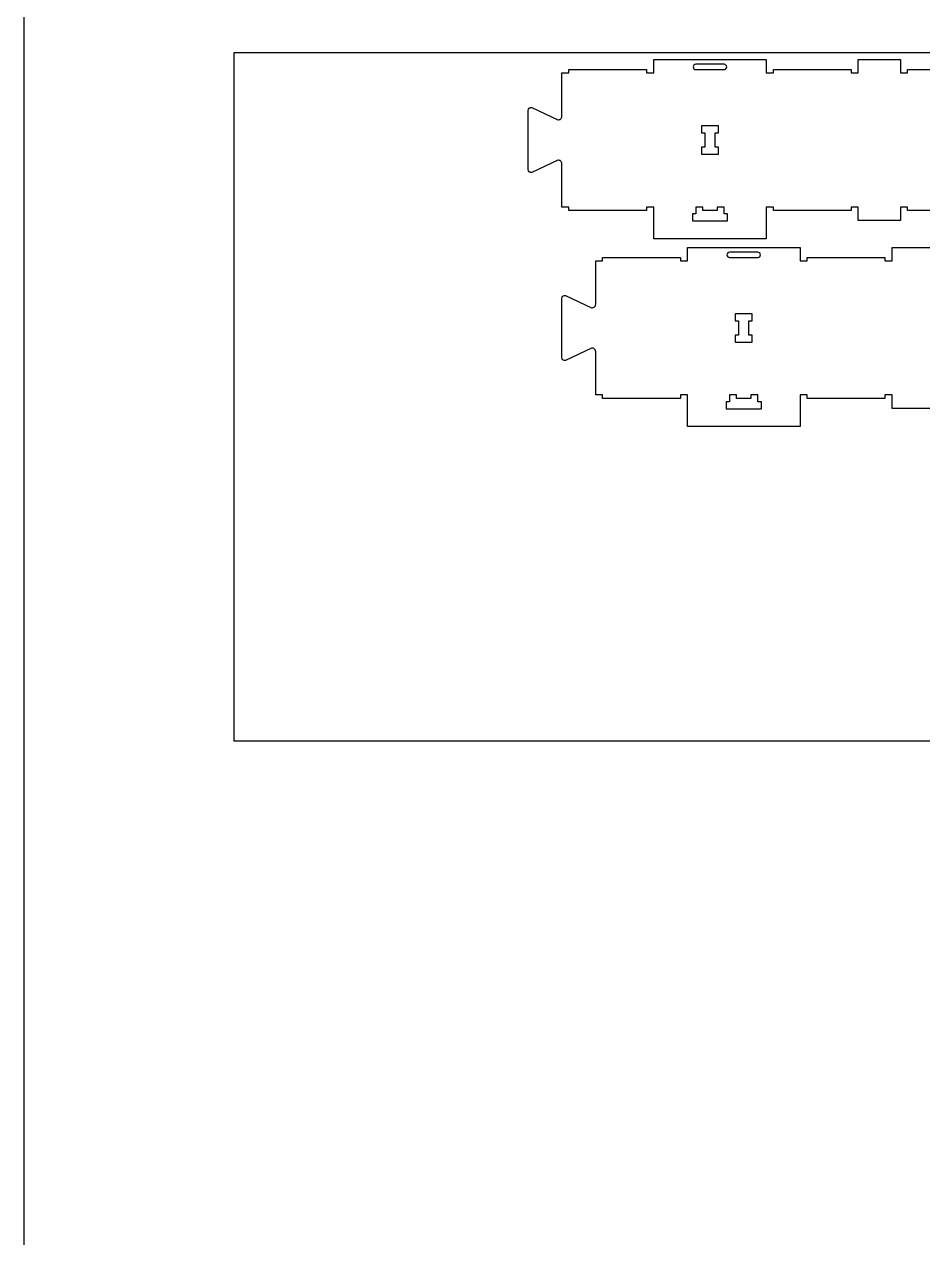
# Model space of a CAD drawing. Extents: x 2032 to 5216, y -19593 to -11999.
# Drawn here: x 2032 to 3624, y -17443 to -15293 of the extents above; entities that cross this region are included whole.
import ezdxf

# ---------------------------------------------------------------- set-up
doc = ezdxf.new("R2010")
doc.units = 0
for name, color, linetype in [('0_SHEET_SPRUCEPLY_2440X122', 1, 'CONTINUOUS'), ('3_ANYTOOL_CUTTHROUGH_INSID', 4, 'CONTINUOUS'), ('4_ANYTOOL_CUTTHROUGH_OUTSI', 5, 'CONTINUOUS'), ('DONOTCUT', 18, 'CONTINUOUS')]:
    doc.layers.add(name, color=color, linetype=linetype)

msp = doc.modelspace()

# ---------------------------------------------------------------- linework, layer by layer
at = {"layer": '0_SHEET_SPRUCEPLY_2440X122'}
msp.add_lwpolyline([(4843.9, -15343.3), (4843.9, -16563.3), (2403.9, -16563.3), (2403.9, -15343.3)], close=True, dxfattribs=at)
at = {"layer": '3_ANYTOOL_CUTTHROUGH_INSID', "color": 4}
for points in [[(3272, -15364.1), (3222, -15364.1, 1), (3222, -15373.6), (3272, -15373.6, 1)], [(3331.8, -15697), (3281.8, -15697, 1), (3281.8, -15706.5), (3331.8, -15706.5, 1)]]:
    msp.add_lwpolyline(points, format="xyb", close=True, dxfattribs=at)
for points in [[(3256.3, -15511.1), (3256.3, -15485.6), (3262.3, -15485.6), (3262.3, -15473.1), (3231.8, -15473.1), (3231.8, -15485.6), (3237.8, -15485.6), (3237.8, -15511.1), (3231.8, -15511.1), (3231.8, -15523.6), (3262.3, -15523.6), (3262.3, -15511.1)], [(3234.3, -15623.1), (3234.3, -15617.1), (3221.8, -15617.1), (3221.8, -15629.1), (3215.8, -15629.1), (3215.8, -15641.6), (3278.3, -15641.6), (3278.3, -15629.1), (3272.3, -15629.1), (3272.3, -15617.1), (3259.8, -15617.1), (3259.8, -15623.1)], [(3316, -15844.1), (3316, -15818.6), (3322, -15818.6), (3322, -15806.1), (3291.5, -15806.1), (3291.5, -15818.6), (3297.5, -15818.6), (3297.5, -15844.1), (3291.5, -15844.1), (3291.5, -15856.6), (3322, -15856.6), (3322, -15844.1)], [(3294, -15956), (3294, -15950), (3281.5, -15950), (3281.5, -15962), (3275.5, -15962), (3275.5, -15974.5), (3338, -15974.5), (3338, -15962), (3332, -15962), (3332, -15950), (3319.5, -15950), (3319.5, -15956)]]:
    msp.add_lwpolyline(points, close=True, dxfattribs=at)
at = {"layer": '4_ANYTOOL_CUTTHROUGH_OUTSI', "color": 5}
for points in [[(3734.8, -15623.1), (3596.8, -15623.1), (3596.8, -15617.1), (3584.3, -15617.1), (3584.3, -15641.1), (3509.8, -15641.1), (3509.8, -15617.1), (3497.3, -15617.1), (3497.3, -15623.1), (3359.3, -15623.1), (3359.3, -15617.1), (3346.8, -15617.1), (3346.8, -15617.3), (3346.8, -15673.1), (3147.3, -15673.1), (3147.3, -15617.1), (3134.8, -15617.1), (3134.8, -15623.1), (2996.8, -15623.1), (2996.8, -15617.1), (2984.8, -15617.1), (2984.8, -15540.4), (2984.8, -15540.4, 0.463455), (2977.5, -15534.3), (2977.5, -15534.3), (2977.4, -15534.3), (2931.5, -15556.1), (2931.5, -15556.1, -0.461625), (2924.8, -15550.5), (2924.8, -15446.2, -0.461625), (2931.5, -15440.5), (2977.5, -15462.4), (2977.5, -15462.4), (2977.5, -15462.4, 0.463455), (2984.8, -15456.3), (2984.8, -15379.6), (2996.8, -15379.6), (2996.8, -15373.6), (3134.8, -15373.6), (3134.8, -15379.6), (3147.3, -15379.6), (3147.3, -15355.6), (3346.8, -15355.6), (3346.8, -15379.6), (3359.3, -15379.6), (3359.3, -15373.6), (3497.3, -15373.6), (3497.3, -15379.6), (3509.8, -15379.6), (3509.8, -15355.6), (3584.3, -15355.6), (3584.3, -15379.6), (3596.8, -15379.6), (3596.8, -15373.6), (3734.8, -15373.6)], [(3644, -15974), (3569.5, -15974), (3569.5, -15950), (3557, -15950), (3557, -15956), (3419, -15956), (3419, -15950), (3406.5, -15950), (3406.5, -16006), (3207, -16006), (3207, -15950), (3194.5, -15950), (3194.5, -15956), (3056.5, -15956), (3056.5, -15950), (3044.5, -15950), (3044.5, -15873.4), (3044.5, -15873.4, 0.463455), (3037.3, -15867.2), (3037.2, -15867.2), (3037.2, -15867.2), (2991.2, -15889.1), (2991.2, -15889.1, -0.461625), (2984.5, -15883.4), (2984.5, -15779.2, -0.461625), (2991.2, -15773.5), (3037.2, -15795.4), (3037.3, -15795.4), (3037.3, -15795.4, 0.463455), (3044.5, -15789.2), (3044.5, -15712.5), (3056.5, -15712.5), (3056.5, -15706.5), (3194.5, -15706.5), (3194.5, -15712.5), (3207, -15712.5), (3207, -15688.5), (3406.5, -15688.5), (3406.5, -15712.5), (3419, -15712.5), (3419, -15706.5), (3419, -15706.5), (3557, -15706.5), (3557, -15712.5), (3569.5, -15712.5), (3569.5, -15688.5), (3644, -15688.5)]]:
    msp.add_lwpolyline(points, format="xyb", dxfattribs=at)
at = {"layer": 'DONOTCUT'}
msp.add_lwpolyline([(5215.6, -19592.7), (2032.2, -19592.7), (2032.2, -11999.3), (5215.6, -11999.3)], close=True, dxfattribs=at)

doc.saveas('drawing.dxf')
